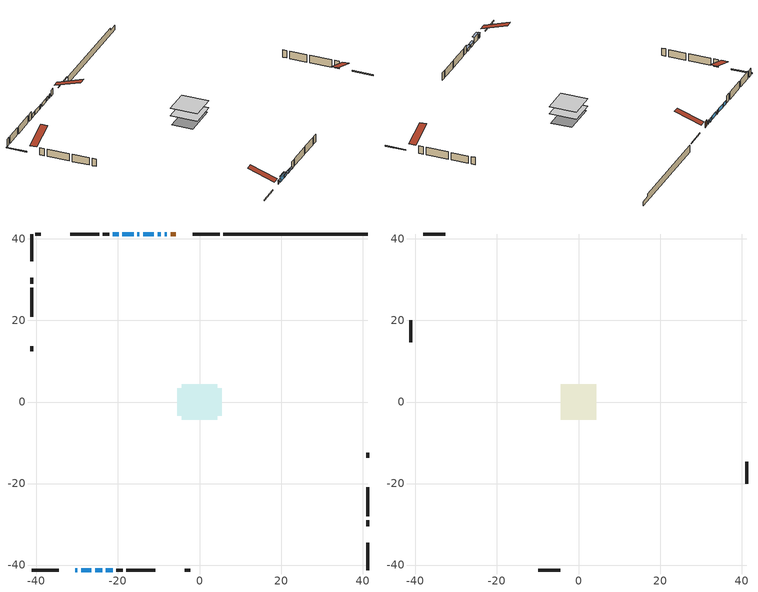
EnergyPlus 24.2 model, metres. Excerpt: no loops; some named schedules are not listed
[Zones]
conditioned space
 floor adiabatic (AdiabaticFloorConstruction): -4.35,-4.35 -4.35,4.35 4.35,4.35 4.35,-4.35 z0.37
 floor foundation (Slab1 construction): -5.49,-3.35 -5.49,3.35 5.49,3.35 5.49,-3.35 z-1.92
 wall outside (RimJoist1 construction): 4.93,41.22 -1.7,41.22 / -41.22,-41.22 -34.59,-41.22 / -41.22,41.22 -41.22,34.59 / 41.22,-41.22 41.22,-34.59 z0.37:0.67
 wall outside (AdiabaticWallConstruction 1): -5.79,41.22 -7.11,41.22 z0.37:2.4
 wall outside (AdiabaticWallConstruction): -30.5,-41.22 -29.99,-41.22 / -8.04,41.22 -8.57,41.22 / -9.5,41.22 -10.26,41.22 / -11.19,41.22 -13.86,41.22 / -14.78,41.22 -15.25,41.22 / -16.17,41.22 -18.93,41.22 / -19.86,41.22 -21.27,41.22 z0.37:1.59; -29.06,-41.22 -26.52,-41.22 z0.37:2.28; -25.59,-41.22 -23.92,-41.22 / -22.99,-41.22 -21.31,-41.22 z0.37:1.18
 wall outside (Wall1 construction): -22.2,41.22 -23.72,41.22 / -20.38,-41.22 -18.86,-41.22 / -41.22,30.5 -41.22,28.97 / 41.22,-30.5 41.22,-28.97 z0.37:2.81
 wall outside (Wall2 construction): -24.65,41.22 -31.74,41.22 / -17.93,-41.22 -10.84,-41.22 / -41.22,28.04 -41.22,20.96 / 41.22,-28.04 41.22,-20.96 z0.37:2.81
 wall outside (Wall4 construction): -38.99,41.22 -40.29,41.22 / -3.59,-41.22 -2.29,-41.22 / -41.22,13.71 -41.22,12.4 / 41.22,-13.71 41.22,-12.4 z0.37:2.81
 wall foundation (FoundationWall1 construction): 5.86,41.22,-1.92 5.86,41.22,0.37 37.68,41.22,0.37 37.68,41.22,-0.46 41.22,41.22,-0.46 41.22,41.22,-1.92
 window (WindowConstruction 6): -30.5,-41.22 -29.99,-41.22 z0.37:1.59
 window (WindowConstruction 8): -8.04,41.22 -8.57,41.22 z0.37:1.59
 window (WindowConstruction 9): -9.5,41.22 -10.26,41.22 z0.37:1.59
 window (WindowConstruction): -29.06,-41.22 -26.52,-41.22 z0.37:2.27
 window (WindowConstruction 1): -25.59,-41.22 -23.92,-41.22 z0.37:1.18
 window (WindowConstruction 2): -11.19,41.22 -13.86,41.22 z0.37:1.59
 window (WindowConstruction 3): -14.79,41.22 -15.24,41.22 z0.37:1.59
 window (WindowConstruction 4): -16.17,41.22 -18.93,41.22 z0.37:1.59
 window (WindowConstruction 5): -19.86,41.22 -21.27,41.22 z0.37:1.59
 window (WindowConstruction 7): -22.99,-41.22 -21.31,-41.22 z0.37:1.18
 door (Door): -5.79,41.22 -7.11,41.22 z0.37:2.4
 ceiling adiabatic (AdiabaticFloorConstruction): 4.35,-4.35 4.35,4.35 -4.35,4.35 -4.35,-4.35 z0.37
attic - vented
 floor to conditioned space (Floor1 construction Reversed): -4.35,-4.35 -4.35,4.35 4.35,4.35 4.35,-4.35 z2.81
 wall outside (Wall3 construction): -32.67,41.22 -38.06,41.22 / -9.91,-41.22 -4.52,-41.22 / -41.22,20.03 -41.22,14.64 / 41.22,-20.03 41.22,-14.64 z0.37:2.81
 roof outside (Roof1 construction): -4.86,41.22,2.81 -4.86,32.74,5.63 -2.63,32.74,5.63 -2.63,41.22,2.81; -31.43,-41.22,2.81 -31.43,-32.74,5.63 -33.66,-32.74,5.63 -33.66,-41.22,2.81; -41.22,31.43,2.81 -32.74,31.43,5.63 -32.74,33.66,5.63 -41.22,33.66,2.81; 41.22,-31.43,2.81 32.74,-31.43,5.63 32.74,-33.66,5.63 41.22,-33.66,2.81
shading: -29.75,-41.22 -30.74,-41.22 -30.74,-41.83 -29.75,-41.83 z1.83; -26.28,-41.22 -29.3,-41.22 -29.3,-41.83 -26.28,-41.83 z2.52; -23.68,-41.22 -25.83,-41.22 -25.83,-41.83 -23.68,-41.83 z1.42; -21.07,-41.22 -23.23,-41.22 -23.23,-41.83 -21.07,-41.83 z1.42
[Building]
Building 1: Terrain=Suburbs
[Site:Location]
London AP_ON: Latitude {deg}=43.03; Longitude {deg}=-81.15; Time Zone {hr}=-5; Elevation {m}=278; Keep Site Location Information=Yes
[Site:GroundTemperature:Shallow]
3.98693, 1.93205, 1.76749, 2.74264, 6.6573, 10.5537, 13.9317, 16.0716, 16.2534, 14.513, 11.2211, 7.44421
[Site:WaterMainsTemperature]
Calculation Method=Schedule; Temperature Schedule=mains temperature schedule
[Material] Roughness=Rough; Thermal Absorptance=0.9
Name | Thickness {m} | Conductivity {W/m-K} | Density {kg/m3} | Specific Heat {J/kg-K} | Solar Absorptance | Visible Absorptance
asphalt or fiberglass shingles | 0.00635 | 0.162714 | 1121.4 | 1465.45 | 0.4 | 0.4
ceiling loosefill ins | 0.254 | 0.0480833 | 16.02 | 1046.75 | 0.7 | 0.7
ceiling stud and cavity | 0.1397 | 0.127143 | 65.682 | 1177.47 | 0.7 | 0.7
concrete 4.0 in. | 0.1016 | 1.803125 | 2242.8 | 837.4 | 0.7 | 0.7
concrete 8.0 in. | 0.2032 | 1.803125 | 2242.8 | 837.4 | 0.7 | 0.7
door material | 0.04445 | 0.053851 | 512.64 | 1214.23 | 0.7 | 0.7
exterior vertical ins | 0.0451399 | 0.029427 | 32.04 | 1214.23 | 0.7 | 0.7
floor covering | 0.0127 | 0.0433444 | 54.468 | 1339.84 | 0.6 | 0.6
floor rigid ins; wall rigid ins | 0.512978 | 0.029427 | 32.04 | 1214.23 | 0.7 | 0.7
floor stud and cavity | 0.1397 | 1.75129 | 37.0049 | 1207.88 | 0.7 | 0.7
furniture material conditioned space 1 | 0.1524 | 0.115458 | 640.8 | 1214.23 | 0.6 | 0.6
gypsum board | 0.0127 | 0.160291 | 801 | 837.4 | 0.6 | 0.6
gypsum board 1 | 0.0127 | 0.160291 | 801 | 837.4 | 0.7 | 0.7
osb sheathing 0.5 in. | 0.0127 | 0.115458 | 512.64 | 1214.23 | 0.7 | 0.7
osb sheathing 0.75 in. | 0.01905 | 0.115458 | 512.64 | 1214.23 | 0.7 | 0.7
osb sheathing 2.0 in. | 0.0508 | 0.115458 | 512.64 | 1214.23 | 0.7 | 0.7
rim joist rigid ins | 0.051816 | 0.029427 | 32.04 | 1214.23 | 0.7 | 0.7
rim joist stud and cavity | 0.0508 | 0.0402607 | 125.044 | 1163.47 | 0.6 | 0.6
wall stud and cavity | 0.1397 | 0.101847 | 139.0536 | 1170.24 | 0.7 | 0.7
wall stud and cavity 1 | 0.1397 | 0.0868035 | 139.0536 | 1170.24 | 0.7 | 0.7
wall stud and cavity 2 | 0.0889 | 6.9971 | 50.32683 | 1063.81 | 0.6 | 0.6
wall stud and cavity 3 | 0.1397 | 0.114698 | 139.0536 | 1170.24 | 0.7 | 0.7
wall stud and cavity 4 | 0.0889 | 0.380278 | 52.3479 | 1209.89 | 0.7 | 0.7
wall stud and cavity 5 | 0.0889 | 0.391764 | 83.0341 | 1211.67 | 0.7 | 0.7
wood siding | 0.0254 | 0.102417 | 544.68 | 1172.36 | 0.4 | 0.4
wood siding 1 | 0.00254 | 0.102417 | 544.68 | 1172.36 | 0.4 | 0.4
wood siding 2; wood siding 3; wood siding 4 | 0.0254 | 0.102417 | 544.68 | 1172.36 | 0.7 | 0.7
[WindowMaterial:SimpleGlazingSystem]
Name | U-Factor {W/m2-K} | Solar Heat Gain Coefficient
WindowMaterial | 1.75337 | 0.6
WindowMaterial 1 | 1.99411 | 0.47
WindowMaterial 2 | 1.96856 | 0.48
WindowMaterial 3 | 2.137767 | 0.39
WindowMaterial 4 | 1.98787 | 0.49
WindowMaterial 5 | 1.96232 | 0.49
WindowMaterial 6 | 4.24601 | 0.65
WindowMaterial 7 | 2.26325 | 0.31
WindowMaterial 8 | 2.056 | 0.44
[Construction]
AdiabaticFloorConstruction: floor stud and cavity, floor rigid ins, osb sheathing 0.75 in., floor covering
AdiabaticWallConstruction: wood siding 3, wall rigid ins, wall stud and cavity 4, gypsum board
AdiabaticWallConstruction 1: wood siding 4, wall rigid ins, wall stud and cavity 4, gypsum board
Door: door material
Floor1 construction Reversed: gypsum board, ceiling stud and cavity, ceiling loosefill ins
FoundationWall1 construction: concrete 8.0 in., gypsum board 1
furniture construction conditioned space 1: furniture material conditioned space 1
PartitionWallConstruction: gypsum board, wall stud and cavity 5, gypsum board
RimJoist1 construction: wood siding 2, rim joist rigid ins, osb sheathing 2.0 in., rim joist stud and cavity
Roof1 construction: asphalt or fiberglass shingles
Slab1 construction: concrete 4.0 in.
Wall1 construction: wood siding, osb sheathing 0.5 in., wall stud and cavity, gypsum board
Wall2 construction: wood siding, osb sheathing 0.5 in., wall stud and cavity 1, gypsum board
Wall3 construction: wood siding 1, wall stud and cavity 2
Wall4 construction: wood siding, osb sheathing 0.5 in., wall stud and cavity 3, gypsum board
WindowConstruction: WindowMaterial
WindowConstruction 1; WindowConstruction 7: WindowMaterial 1
WindowConstruction 2: WindowMaterial 2
WindowConstruction 3: WindowMaterial 3
WindowConstruction 4: WindowMaterial 4
WindowConstruction 5: WindowMaterial 5
WindowConstruction 6: WindowMaterial 6
WindowConstruction 8: WindowMaterial 7
WindowConstruction 9: WindowMaterial 8
[Zone] Multiplier=1; Part of Total Floor Area=Yes
Name | Volume {m3}
attic - vented | 34.7474
conditioned space | 371.4
[Space]
Name | Zone | Volume {m3}
attic - vented 1 | attic - vented | 34.7474
conditioned space 1 | conditioned space | 371.4
[ZoneInfiltration:EffectiveLeakageArea]
infil attic - vented 1: Zone or Space=attic - vented 1; Schedule=Always On Discrete; Effective Air Leakage Area {cm2}=3305.45; Stack Coefficient=0.000366058; Wind Coefficient=1.29269e-05
[ZoneMixing]
whole house fan mix: Zone or Space=attic - vented; Schedule=Always On Continuous; Design Flow Rate Calculation Method=Flow/Zone; Design Flow Rate {m3/s}=0; Source Zone or Space=conditioned space
[SurfaceProperty:ExposedFoundationPerimeter]
Slab1: Exposed Perimeter Calculation Method=TotalExposedPerimeter; Total Exposed Perimeter {m}=35.358
[InternalMass] Zone or ZoneList=conditioned space; Space or SpaceList=conditioned space 1
Name | Construction | Surface Area {m2}
furniture mass conditioned space 1 | furniture construction conditioned space 1 | 59.7597
partition wall mass | PartitionWallConstruction | 149.399
[Lights]
interior lighting: Zone or ZoneList or Space or SpaceList=conditioned space 1; Schedule=interior lighting schedule; Design Level Calculation Method=LightingLevel; Lighting Level {W}=343.2; Return Air Fraction=0; Fraction Radiant=0.6; Fraction Visible=0.2; Fraction Replaceable=1
[People]
occupants: Zone or ZoneList or Space or SpaceList=conditioned space 1; Number of People Schedule=occupants schedule; Number of People Calculation Method=People; Number of People=3; Fraction Radiant=0.314171; Sensible Heat Fraction=0.56303; Activity Level Schedule=occupants activity schedule; Carbon Dioxide Generation Rate {m3/s-W}=0; Enable ASHRAE 55 Comfort Warnings=No; Mean Radiant Temperature Calculation Type=EnclosureAveraged
[ElectricEquipment] Zone or ZoneList or Space or SpaceList=conditioned space 1; Design Level Calculation Method=EquipmentLevel
Name | Schedule | Design Level {W} | Fraction Latent | Fraction Radiant | Fraction Lost
clothes dryer | clothes dryer schedule | 140.772 | 0.015 | 0.081 | 0.85
clothes washer | clothes washer schedule | 32.1985 | 0.03 | 0.162 | 0.7
cooking range | cooking range schedule | 215.147 | 0.08 | 0.432 | 0.2
dishwasher | dishwasher schedule | 66.8632 | 0.3 | 0.18 | 0.4
fridge | fridge schedule | 72.9452 | 0 | 0.6 | 0
mech vent bath fan 0 | mech vent bath fan 0 schedule | 50.2 | 0 | 0 | 1
mech vent bath fan 1 | mech vent bath fan 1 schedule | 50.2 | 0 | 0 | 1
mech vent house fan | mech vent house fan schedule | 0 | 0 | 0 | 1
mech vent house fan cfis | mech vent house fan cfis schedule | 0 | 0 | 0 | 0
mech vent range fan 0 | mech vent range fan 0 schedule | 57 | 0 | 0 | 1
misc plug loads | misc plug loads schedule | 494.7 | 0.045 | 0.513 | 0.1
whole house fan | Always On Discrete | 0 | 0 | 0 | 1
[OtherEquipment] Zone or ZoneList or Space or SpaceList=conditioned space 1; Design Level Calculation Method=EquipmentLevel
Name | Fuel Type | Schedule | Design Level {W} | Fraction Latent | Fraction Radiant | Fraction Lost
clothes dryer 1 | Electricity | clothes dryer schedule | 0 | 0.015 | 0.081 | 0.85
cooking range 1 | Electricity | cooking range schedule | 0 | 0.08 | 0.432 | 0.2
general water use latent | None | general water use schedule | 62.594 | 1 | 0 | 0
general water use sensible | None | general water use schedule | -61.6891 | 0 | 0.6 | 0
mech vent house fan latent load | None | Always On Discrete | 0 | 1 | 0 | 0
mech vent house fan sensible load | None | Always On Discrete | 0 | 0 | 0 | 0
water heater energy adjustment1 | NaturalGas | Always On Discrete | 0.01 | 0 | 0 | 1
[ZoneInfiltration:DesignFlowRate] Zone or ZoneList or Space or SpaceList=conditioned space 1; Schedule=Always On Discrete; Design Flow Rate Calculation Method=Flow/Zone; Design Flow Rate {m3/s}=0
infil flow; natural vent flow; whole house fan flow
[AvailabilityManager:Scheduled]
central ac and furnace airloop Availability Manager: Schedule=Always On Discrete
[Foundation:Kiva]
Foundation Kiva 1: Initial Indoor Air Temperature {C}=18; Wall Height Above Grade {m}=0.369997; Wall Depth Below Slab {m}=0.2032; Custom Block Material Name 1=exterior vertical ins; Custom Block Depth 1 {m}=2.28999; Custom Block X Position 1 {m}=0.2159; Custom Block Z Position 1 {m}=0
[Foundation:Kiva:Settings]
Soil Conductivity {W/m-K}=0.849921; Soil Density {kg/m3}=1842.3; Soil Specific Heat {J/kg-K}=418.7; Ground Solar Absorptivity=0.9; Ground Thermal Absorptivity=0.9; Ground Surface Roughness {m}=0.03; Far-Field Width {m}=40; Deep-Ground Boundary Condition=ZeroFlux; Deep-Ground Depth {m}=40; Minimum Cell Dimension {m}=0.2; Maximum Cell Growth Coefficient=3; Simulation Timestep=Timestep
[Exterior:Lights]
exterior lighting: Schedule=exterior lighting schedule; Design Level {W}=75.6
[EnergyManagementSystem:GlobalVariable]
central_ac_and_furnace_airloop_Fan_RTF
infil_program_Qfan
infil_program_Qinf
natural_vent_program_Qnv
natural_vent_program_Qwhf
[EnergyManagementSystem:Sensor]
Name | Output:Variable or Output:Meter Index Key | Output:Variable or Output:Meter
airflow_gain | infil flow | Infiltration Sensible Heat Gain Energy
airflow_gain_1 | natural vent flow | Infiltration Sensible Heat Gain Energy
airflow_gain_2 | whole house fan flow | Infiltration Sensible Heat Gain Energy
airflow_loss | infil flow | Infiltration Sensible Heat Loss Energy
airflow_loss_1 | natural vent flow | Infiltration Sensible Heat Loss Energy
airflow_loss_2 | whole house fan flow | Infiltration Sensible Heat Loss Energy
clg_load_cond |  | Cooling:EnergyTransfer:Zone:CONDITIONED SPACE
clg_sp_s; clg_sp_s_1 | cooling setpoint | Schedule Value
clothes_dryer_exhaust_0_sch_s | clothes dryer exhaust 0 schedule | Schedule Value
cool_season | cooling season schedule | Schedule Value
htg_load_cond |  | Heating:EnergyTransfer:Zone:CONDITIONED SPACE
htg_sp_s; htg_sp_s_1 | heating setpoint | Schedule Value
ig_ee_conv | clothes dryer | Electric Equipment Convective Heating Energy
ig_ee_conv_2 | cooking range | Electric Equipment Convective Heating Energy
ig_ee_conv_4 | fridge | Electric Equipment Convective Heating Energy
ig_ee_conv_5 | misc plug loads | Electric Equipment Convective Heating Energy
ig_ee_conv_6 | whole house fan | Electric Equipment Convective Heating Energy
ig_ee_rad | clothes dryer | Electric Equipment Radiant Heating Energy
ig_ee_rad_2 | cooking range | Electric Equipment Radiant Heating Energy
ig_ee_rad_4 | fridge | Electric Equipment Radiant Heating Energy
ig_ee_rad_5 | misc plug loads | Electric Equipment Radiant Heating Energy
ig_ee_rad_6 | whole house fan | Electric Equipment Radiant Heating Energy
ig_lgt_conv | interior lighting | Lights Convective Heating Energy
ig_lgt_rad | interior lighting | Lights Radiant Heating Energy
ig_lgt_vis | interior lighting | Lights Visible Radiation Heating Energy
ig_oe_conv | clothes dryer 1 | Other Equipment Convective Heating Energy
ig_oe_conv_1 | cooking range 1 | Other Equipment Convective Heating Energy
ig_oe_conv_2 | general water use latent | Other Equipment Convective Heating Energy
ig_oe_conv_3 | general water use sensible | Other Equipment Convective Heating Energy
ig_oe_conv_4 | water heater energy adjustment1 | Other Equipment Convective Heating Energy
ig_oe_rad | clothes dryer 1 | Other Equipment Radiant Heating Energy
ig_oe_rad_1 | cooking range 1 | Other Equipment Radiant Heating Energy
ig_oe_rad_2 | general water use latent | Other Equipment Radiant Heating Energy
ig_oe_rad_3 | general water use sensible | Other Equipment Radiant Heating Energy
ig_oe_rad_4 | water heater energy adjustment1 | Other Equipment Radiant Heating Energy
ig_ppl_conv | occupants | People Convective Heating Energy
ig_ppl_rad | occupants | People Radiant Heating Energy
im_conv | furniture mass conditioned space 1 | Surface Inside Face Convection Heat Gain Energy
im_conv_1 | partition wall mass | Surface Inside Face Convection Heat Gain Energy
im_ig | furniture mass conditioned space 1 | Surface Inside Face Internal Gains Radiation Heat Gain Energy
im_ig_1 | partition wall mass | Surface Inside Face Internal Gains Radiation Heat Gain Energy
im_lgt | furniture mass conditioned space 1 | Surface Inside Face Lights Radiation Heat Gain Energy
im_lgt_1 | partition wall mass | Surface Inside Face Lights Radiation Heat Gain Energy
im_sol | furniture mass conditioned space 1 | Surface Inside Face Solar Radiation Heat Gain Energy
im_sol_1 | partition wall mass | Surface Inside Face Solar Radiation Heat Gain Energy
im_surf | furniture mass conditioned space 1 | Surface Inside Face Net Surface Thermal Radiation Heat Gain Energy
im_surf_1 | partition wall mass | Surface Inside Face Net Surface Thermal Radiation Heat Gain Energy
mech_vent_bath_fan_0_sch_s | mech vent bath fan 0 schedule | Schedule Value
mech_vent_bath_fan_1_sch_s | mech vent bath fan 1 schedule | Schedule Value
mech_vent_range_fan_0_sch_s | mech vent range fan 0 schedule | Schedule Value
mv_conv | mech vent bath fan 0 | Electric Equipment Convective Heating Energy
mv_conv_1 | mech vent bath fan 1 | Electric Equipment Convective Heating Energy
mv_conv_2 | mech vent house fan | Electric Equipment Convective Heating Energy
mv_conv_3 | mech vent house fan cfis | Electric Equipment Convective Heating Energy
mv_conv_4 | mech vent range fan 0 | Electric Equipment Convective Heating Energy
mv_conv_5 | mech vent house fan latent load | Other Equipment Convective Heating Energy
mv_conv_6 | mech vent house fan sensible load | Other Equipment Convective Heating Energy
mv_rad | mech vent bath fan 0 | Electric Equipment Radiant Heating Energy
mv_rad_1 | mech vent bath fan 1 | Electric Equipment Radiant Heating Energy
mv_rad_2 | mech vent house fan | Electric Equipment Radiant Heating Energy
mv_rad_3 | mech vent house fan cfis | Electric Equipment Radiant Heating Energy
mv_rad_4 | mech vent range fan 0 | Electric Equipment Radiant Heating Energy
mv_rad_5 | mech vent house fan latent load | Other Equipment Radiant Heating Energy
mv_rad_6 | mech vent house fan sensible load | Other Equipment Radiant Heating Energy
natural_vent_s | natural vent schedule | Schedule Value
out_pb_s |  | Site Outdoor Air Barometric Pressure
out_wt_s |  | Site Outdoor Air Humidity Ratio
site_vw_s |  | Site Wind Speed
ss_back_out | Window1 | Surface Window Shortwave from Zone Back Out Window Heat Transfer Rate
ss_back_out_1 | Window10 | Surface Window Shortwave from Zone Back Out Window Heat Transfer Rate
ss_back_out_2 | Window12 | Surface Window Shortwave from Zone Back Out Window Heat Transfer Rate
ss_back_out_3 | Window2 | Surface Window Shortwave from Zone Back Out Window Heat Transfer Rate
ss_back_out_4 | Window3 | Surface Window Shortwave from Zone Back Out Window Heat Transfer Rate
ss_back_out_5 | Window4 | Surface Window Shortwave from Zone Back Out Window Heat Transfer Rate
ss_back_out_6 | Window6 | Surface Window Shortwave from Zone Back Out Window Heat Transfer Rate
ss_back_out_7 | Window7 | Surface Window Shortwave from Zone Back Out Window Heat Transfer Rate
ss_back_out_8 | Window8 | Surface Window Shortwave from Zone Back Out Window Heat Transfer Rate
ss_back_out_9 | Window9 | Surface Window Shortwave from Zone Back Out Window Heat Transfer Rate
ss_conv | Door1 | Surface Inside Face Convection Heat Gain Energy
ss_conv_1 | Window1 | Surface Inside Face Convection Heat Gain Energy
ss_conv_10 | Window9 | Surface Inside Face Convection Heat Gain Energy
ss_conv_2 | Window10 | Surface Inside Face Convection Heat Gain Energy
ss_conv_3 | Window12 | Surface Inside Face Convection Heat Gain Energy
ss_conv_4 | Window2 | Surface Inside Face Convection Heat Gain Energy
ss_conv_5 | Window3 | Surface Inside Face Convection Heat Gain Energy
ss_conv_6 | Window4 | Surface Inside Face Convection Heat Gain Energy
ss_conv_7 | Window6 | Surface Inside Face Convection Heat Gain Energy
ss_conv_8 | Window7 | Surface Inside Face Convection Heat Gain Energy
ss_conv_9 | Window8 | Surface Inside Face Convection Heat Gain Energy
ss_ig | Door1 | Surface Inside Face Internal Gains Radiation Heat Gain Energy
ss_ig_1 | Window1 | Surface Inside Face Internal Gains Radiation Heat Gain Energy
ss_ig_10 | Window9 | Surface Inside Face Internal Gains Radiation Heat Gain Energy
ss_ig_2 | Window10 | Surface Inside Face Internal Gains Radiation Heat Gain Energy
ss_ig_3 | Window12 | Surface Inside Face Internal Gains Radiation Heat Gain Energy
ss_ig_4 | Window2 | Surface Inside Face Internal Gains Radiation Heat Gain Energy
ss_ig_5 | Window3 | Surface Inside Face Internal Gains Radiation Heat Gain Energy
ss_ig_6 | Window4 | Surface Inside Face Internal Gains Radiation Heat Gain Energy
ss_ig_7 | Window6 | Surface Inside Face Internal Gains Radiation Heat Gain Energy
ss_ig_8 | Window7 | Surface Inside Face Internal Gains Radiation Heat Gain Energy
ss_ig_9 | Window8 | Surface Inside Face Internal Gains Radiation Heat Gain Energy
ss_lgt | Door1 | Surface Inside Face Lights Radiation Heat Gain Energy
ss_sol | Door1 | Surface Inside Face Solar Radiation Heat Gain Energy
ss_surf | Door1 | Surface Inside Face Net Surface Thermal Radiation Heat Gain Energy
ss_surf_1 | Window1 | Surface Inside Face Net Surface Thermal Radiation Heat Gain Energy
ss_surf_10 | Window9 | Surface Inside Face Net Surface Thermal Radiation Heat Gain Energy
ss_surf_2 | Window10 | Surface Inside Face Net Surface Thermal Radiation Heat Gain Energy
ss_surf_3 | Window12 | Surface Inside Face Net Surface Thermal Radiation Heat Gain Energy
ss_surf_4 | Window2 | Surface Inside Face Net Surface Thermal Radiation Heat Gain Energy
ss_surf_5 | Window3 | Surface Inside Face Net Surface Thermal Radiation Heat Gain Energy
ss_surf_6 | Window4 | Surface Inside Face Net Surface Thermal Radiation Heat Gain Energy
ss_surf_7 | Window6 | Surface Inside Face Net Surface Thermal Radiation Heat Gain Energy
ss_surf_8 | Window7 | Surface Inside Face Net Surface Thermal Radiation Heat Gain Energy
ss_surf_9 | Window8 | Surface Inside Face Net Surface Thermal Radiation Heat Gain Energy
ss_trans_in | Window1 | Surface Window Transmitted Solar Radiation Rate
ss_trans_in_1 | Window10 | Surface Window Transmitted Solar Radiation Rate
ss_trans_in_2 | Window12 | Surface Window Transmitted Solar Radiation Rate
ss_trans_in_3 | Window2 | Surface Window Transmitted Solar Radiation Rate
ss_trans_in_4 | Window3 | Surface Window Transmitted Solar Radiation Rate
ss_trans_in_5 | Window4 | Surface Window Transmitted Solar Radiation Rate
ss_trans_in_6 | Window6 | Surface Window Transmitted Solar Radiation Rate
ss_trans_in_7 | Window7 | Surface Window Transmitted Solar Radiation Rate
ss_trans_in_8 | Window8 | Surface Window Transmitted Solar Radiation Rate
ss_trans_in_9 | Window9 | Surface Window Transmitted Solar Radiation Rate
ss_trans_out | Window1 | Surface Inside Face Initial Transmitted Diffuse Transmitted Out Window Solar Radiation Rate
ss_trans_out_1 | Window10 | Surface Inside Face Initial Transmitted Diffuse Transmitted Out Window Solar Radiation Rate
ss_trans_out_2 | Window12 | Surface Inside Face Initial Transmitted Diffuse Transmitted Out Window Solar Radiation Rate
ss_trans_out_3 | Window2 | Surface Inside Face Initial Transmitted Diffuse Transmitted Out Window Solar Radiation Rate
ss_trans_out_4 | Window3 | Surface Inside Face Initial Transmitted Diffuse Transmitted Out Window Solar Radiation Rate
ss_trans_out_5 | Window4 | Surface Inside Face Initial Transmitted Diffuse Transmitted Out Window Solar Radiation Rate
ss_trans_out_6 | Window6 | Surface Inside Face Initial Transmitted Diffuse Transmitted Out Window Solar Radiation Rate
ss_trans_out_7 | Window7 | Surface Inside Face Initial Transmitted Diffuse Transmitted Out Window Solar Radiation Rate
ss_trans_out_8 | Window8 | Surface Inside Face Initial Transmitted Diffuse Transmitted Out Window Solar Radiation Rate
ss_trans_out_9 | Window9 | Surface Inside Face Initial Transmitted Diffuse Transmitted Out Window Solar Radiation Rate
s_conv | Floor1 | Surface Inside Face Convection Heat Gain Energy
s_conv_1 | FoundationWall1 | Surface Inside Face Convection Heat Gain Energy
s_conv_10 | Wall1:180 | Surface Inside Face Convection Heat Gain Energy
s_conv_11 | Wall1:270 | Surface Inside Face Convection Heat Gain Energy
s_conv_12 | Wall1:90 | Surface Inside Face Convection Heat Gain Energy
s_conv_13 | Wall2:0 | Surface Inside Face Convection Heat Gain Energy
s_conv_14 | Wall2:180 | Surface Inside Face Convection Heat Gain Energy
s_conv_15 | Wall2:270 | Surface Inside Face Convection Heat Gain Energy
s_conv_16 | Wall2:90 | Surface Inside Face Convection Heat Gain Energy
s_conv_17 | Wall4:0 | Surface Inside Face Convection Heat Gain Energy
s_conv_18 | Wall4:180 | Surface Inside Face Convection Heat Gain Energy
s_conv_19 | Wall4:270 | Surface Inside Face Convection Heat Gain Energy
s_conv_2 | inferred conditioned ceiling | Surface Inside Face Convection Heat Gain Energy
s_conv_20 | Wall4:90 | Surface Inside Face Convection Heat Gain Energy
s_conv_3 | inferred conditioned floor | Surface Inside Face Convection Heat Gain Energy
s_conv_4 | RimJoist1:0 | Surface Inside Face Convection Heat Gain Energy
s_conv_5 | RimJoist1:180 | Surface Inside Face Convection Heat Gain Energy
s_conv_6 | RimJoist1:270 | Surface Inside Face Convection Heat Gain Energy
s_conv_7 | RimJoist1:90 | Surface Inside Face Convection Heat Gain Energy
s_conv_8 | Slab1 | Surface Inside Face Convection Heat Gain Energy
s_conv_9 | Wall1:0 | Surface Inside Face Convection Heat Gain Energy
s_ig | Floor1 | Surface Inside Face Internal Gains Radiation Heat Gain Energy
s_ig_1 | FoundationWall1 | Surface Inside Face Internal Gains Radiation Heat Gain Energy
s_ig_10 | Wall1:180 | Surface Inside Face Internal Gains Radiation Heat Gain Energy
s_ig_11 | Wall1:270 | Surface Inside Face Internal Gains Radiation Heat Gain Energy
